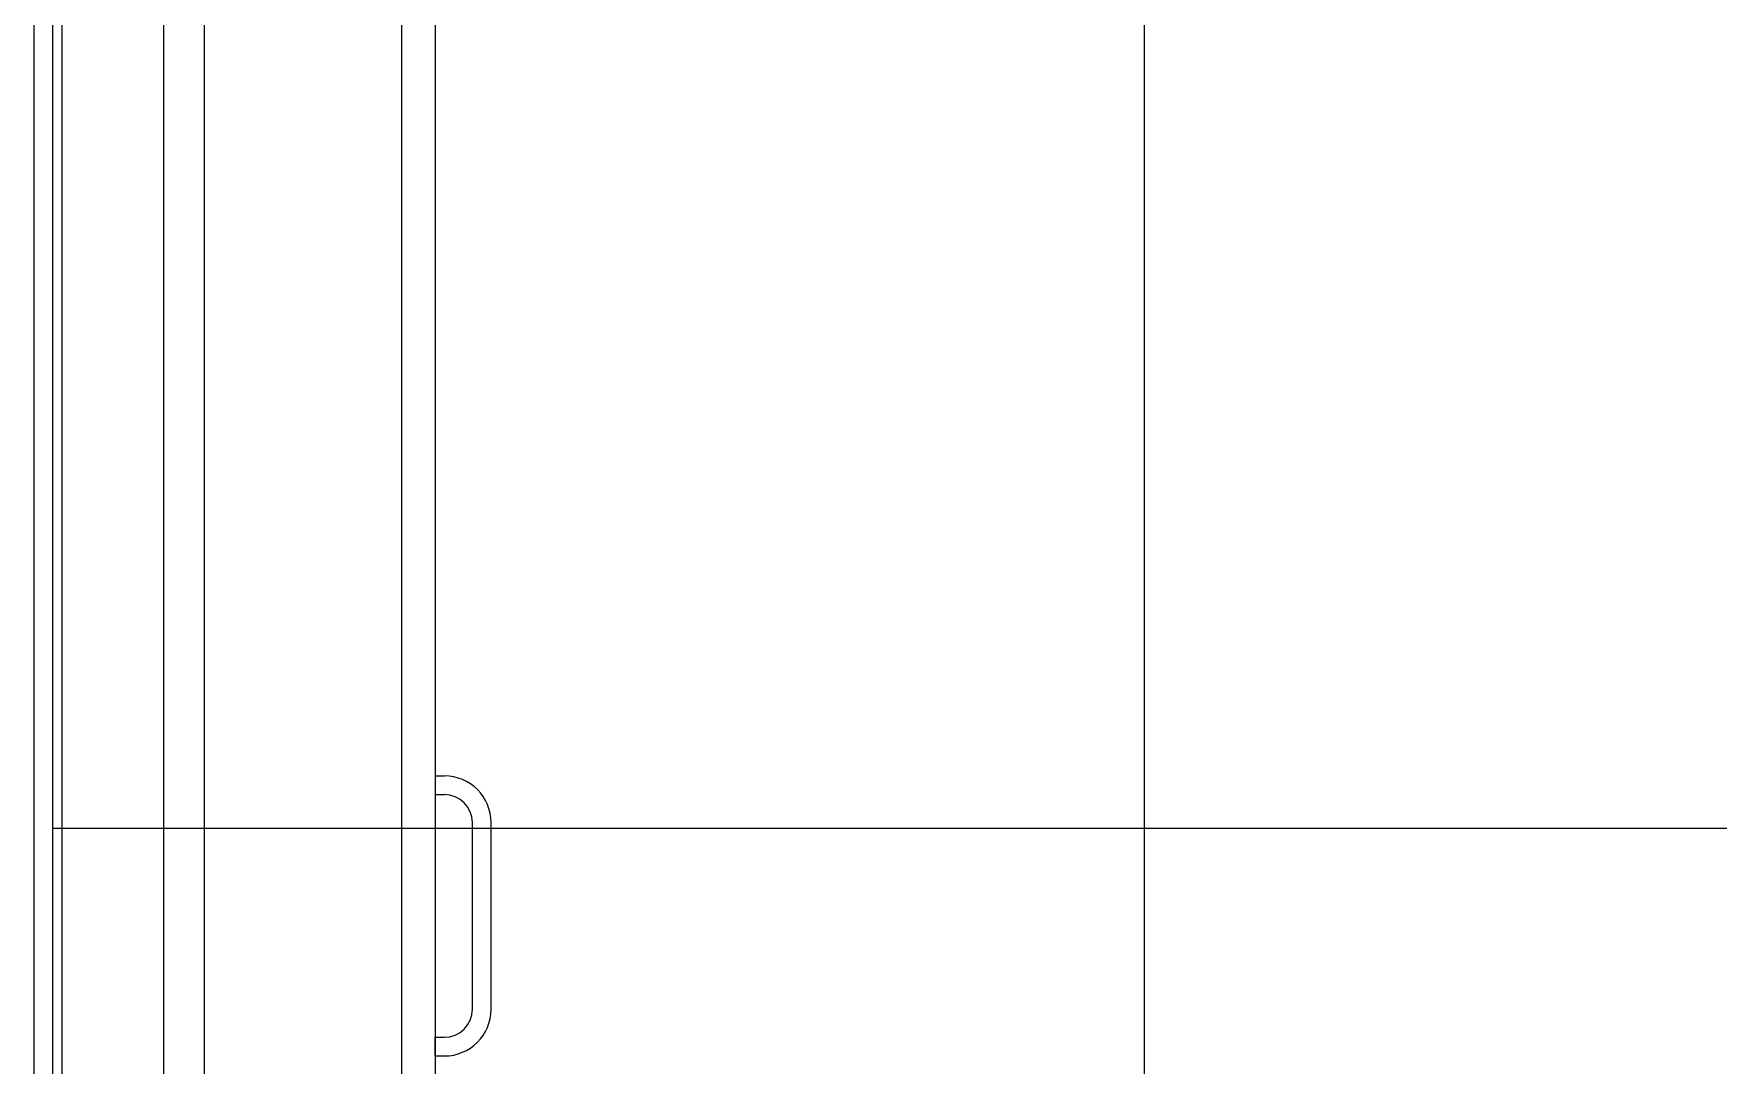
# Model space of a CAD drawing. Header units: millimetres. Extents: x 863 to 5283, y 810 to 2397.
# Drawn here: x 1717.1 to 1807.4, y 1366.2 to 1421.4 of the extents above; entities that cross this region are included whole.
import ezdxf

# ---------------------------------------------------------------- set-up
doc = ezdxf.new("R2010")
doc.units = ezdxf.units.MM
for name, color, linetype in [('Meble', 42, 'Continuous'), ('Płytki', 254, 'Continuous'), ('Wbudowane', 175, 'Continuous'), ('Ściany', 7, 'Continuous')]:
    doc.layers.add(name, color=color, linetype=linetype)

# ---------------------------------------------------------------- blocks, each defined once
blk = doc.blocks.new('Z$W@#17807')
blk.add_line((0, 257.2), (0, 0))
blk = doc.blocks.new('Z$W@#27982')
for p, q in [((0, 3), (0, 2.5)), ((0, 3), (1, 3)), ((1, 3), (1, 2.5)), ((15, 3), (14, 3)), ((14, 3), (14, 2.5)), ((15, 3), (15, 2.5)), ((2.5, 1), (12.5, 1)), ((2.5, 0), (12.5, 0))]:
    blk.add_line(p, q)
for centre, radius, start, end in [((2.5, 2.5), 2.5, 180, 270), ((2.5, 2.5), 1.5, 180, 270), ((12.5, 2.5), 1.5, 270, 0), ((12.5, 2.5), 2.5, 270, 0)]:
    blk.add_arc(centre, radius, start, end)
blk = doc.blocks.new('Z$W@#11585')
for p, q in [((0, 134.2), (0, 0)), ((18.2, 134.2), (18.2, 0)), ((20, 134.2), (20, 0))]:
    blk.add_line(p, q)
at = {"rotation": 90}
blk.add_blockref('Z$W@#27982', (23, 3), dxfattribs=at)
blk = doc.blocks.new('Z$W@#14502')
for p, q in [((5.45, 119.074), (5.45, 16.104)), ((7.65, 16.104), (7.65, 119.074))]:
    blk.add_line(p, q)

msp = doc.modelspace()

# ---------------------------------------------------------------- linework, layer by layer
at = {"layer": 'Płytki'}
for p, q in [((1718.11, 1498.882), (1718.11, 1243.182)), ((1776.61, 1498.882), (1776.61, 1303.682)), ((1718.11, 1378.882), (1896.61, 1378.882))]:
    msp.add_line(p, q, dxfattribs=at)

# ---------------------------------------------------------------- block references
at = {"layer": 'Meble'}
msp.add_blockref('Z$W@#11585', (1718.61, 1363.682), dxfattribs=at)
at = {"layer": 'Wbudowane'}
msp.add_blockref('Z$W@#14502', (1718.61, 1304.079), dxfattribs=at)
at = {"layer": 'Ściany'}
msp.add_blockref('Z$W@#17807', (1717.11, 1242.182), dxfattribs=at)

doc.saveas('drawing.dxf')
